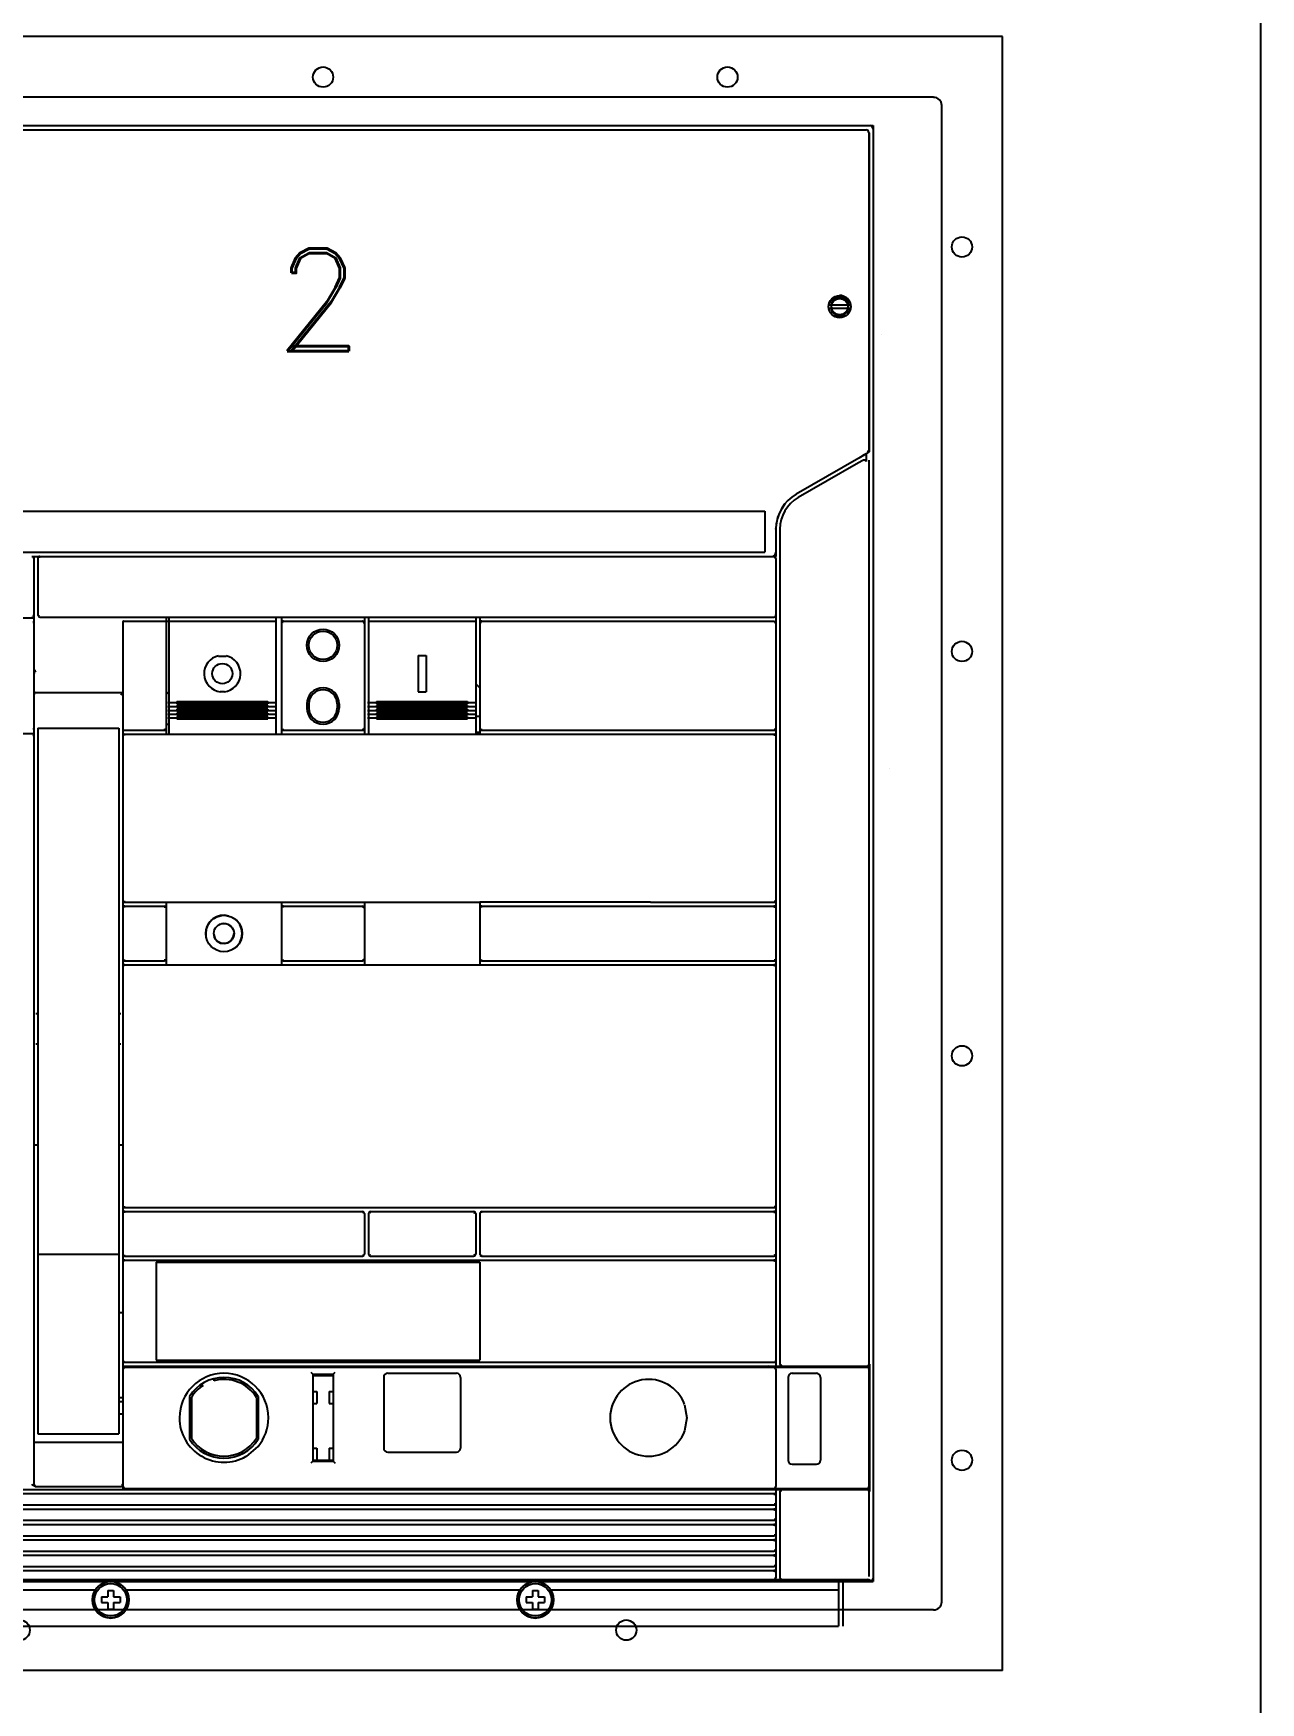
# Model space of a CAD drawing. Header units: inches. Extents: x 6 to 369, y -225 to 2.
# Drawn here: x 251.41 to 263.36, y -37.51 to -21.26 of the extents above; entities that cross this region are included whole.
import ezdxf
from ezdxf.enums import TextEntityAlignment as Align

# ---------------------------------------------------------------- set-up
doc = ezdxf.new("R2010")
doc.units = ezdxf.units.IN
doc.header["$MEASUREMENT"] = 0
doc.linetypes.add('DOT2', pattern=[0.125, 0, -0.125])
doc.linetypes.add('HIDDEN2', pattern=[0.1875, 0.125, -0.0625])
for name, color, linetype in [('Cabinet', 253, 'HIDDEN2'), ('CB_E3_W_HR_3P', 10, 'Continuous'), ('CB_E3_W_HR_3P_DOOR_CUTOUT_FLUSH&EXTENDED_NO-FLANGE', 255, 'Continuous'), ('CB_E3_W_HR_3P_DOOR_CUTOUT_FLUSH_FLANGED', 2, 'Continuous'), ('D', 3, 'Continuous')]:
    doc.layers.add(name, color=color, linetype=linetype)
doc.styles.add('ROMAND', font='ROMAND.shx')

# ---------------------------------------------------------------- blocks, each defined once
blk = doc.blocks.new('A$C065B1C50')
at = {"layer": 'CB_E3_W_HR_3P'}
for centre in [(3.465, 15.512), (7.402, 15.512), (11.339, 15.512), (0.768, 14.626), (1.181, 13.858), (13.622, 13.858), (1.181, 9.921), (13.622, 9.921), (1.181, 5.984), (13.622, 5.984), (1.181, 2.047), (13.622, 2.047), (0.768, 1.28), (4.449, 0.394), (10.354, 0.394)]:
    blk.add_circle(centre, 0.0984, dxfattribs=at)
at = {"layer": 'CB_E3_W_HR_3P_DOOR_CUTOUT_FLUSH&EXTENDED_NO-FLANGE'}
for p, q in [((13.346, 15.315), (1.457, 15.315)), ((1.378, 0.669), (1.378, 15.236)), ((13.425, 0.669), (13.425, 15.236)), ((13.346, 0.591), (1.457, 0.591))]:
    blk.add_line(p, q, dxfattribs=at)
for centre, start, end in [((1.457, 15.236), 89.9998, 180.0002), ((13.346, 15.236), 0, 90), ((1.457, 0.669), 179.9998, 270.0002), ((13.346, 0.669), 269.9998, 0.0002)]:
    blk.add_arc(centre, 0.0787, start, end, dxfattribs=at)
at = {"layer": 'CB_E3_W_HR_3P_DOOR_CUTOUT_FLUSH_FLANGED'}
for p, q in [((0, 0), (0, 15.906)), ((14.016, 15.906), (0, 15.906)), ((14.016, 0), (14.016, 15.906)), ((14.016, 0), (0, 0))]:
    blk.add_line(p, q, dxfattribs=at)

msp = doc.modelspace()

# ---------------------------------------------------------------- linework, layer by layer
at = {"layer": 'Cabinet', "color": 7, "linetype": 'DOT2'}
for p, q in [((248.87332, -22.16254), (259.58198, -22.16254)), ((248.87332, -22.16254), (259.58198, -22.16254)), ((259.58198, -22.16254), (259.58198, -36.33577)), ((259.58198, -22.16254), (259.58198, -22.16254))]:
    msp.add_line(p, q, dxfattribs=at)
at = {"layer": 'CB_E3_W_HR_3P', "color": 7}
for p, q in [((249.02654, -22.20191), (259.42876, -22.20191)), ((249.20796, -22.16254), (259.24733, -22.16254)), ((249.20797, -22.16254), (259.24734, -22.16254)), ((259.24733, -22.16254), (259.58198, -22.16254)), ((259.24734, -22.16254), (259.55049, -22.16254)), ((259.42876, -22.20191), (259.51404, -22.20191)), ((259.51313, -22.20327), (259.51477, -22.20327)), ((259.54159, -22.22947), (259.54261, -22.22947)), ((259.54261, -22.22947), (259.54261, -25.32462)), ((259.54564, -22.23412), (259.54564, -25.33878)), ((259.58198, -22.16254), (259.58198, -36.33577)), ((259.58198, -22.19403), (259.58198, -36.30428)), ((259.33373, -23.85545), (259.33427, -23.85545)), ((259.35496, -23.88498), (259.35614, -23.88498)), ((259.15313, -23.9086), (259.36123, -23.9086)), ((259.15313, -23.9401), (259.36123, -23.9401)), ((259.15825, -23.96372), (259.1594, -23.96372)), ((259.18018, -23.99325), (259.18062, -23.99325)), ((259.33306, -23.99325), (259.33325, -23.99325)), ((259.35459, -23.96372), (259.35519, -23.96372)), ((259.66072, -24.19289), (259.66076, -24.19289)), ((259.54484, -25.33925), (259.51479, -25.3566)), ((259.54261, -25.32462), (259.54159, -25.3252)), ((259.54601, -25.33857), (259.54484, -25.33925)), ((259.44254, -25.39831), (258.83395, -25.74968)), ((259.41691, -25.45857), (258.85363, -25.78377)), ((259.47597, -25.42447), (259.41691, -25.45857)), ((259.51479, -25.3566), (259.44254, -25.39831)), ((259.51479, -25.3566), (259.48321, -25.37483)), ((259.51479, -25.3566), (259.51479, -25.43326)), ((259.54261, -25.41927), (259.54261, -34.21468)), ((249.92647, -25.91451), (258.52883, -25.91451)), ((258.52883, -25.91451), (258.52883, -26.31608)), ((258.6371, -26.09063), (258.6371, -26.31608)), ((258.67647, -26.09063), (258.67647, -34.21963)), ((249.92647, -26.31608), (258.52883, -26.31608)), ((258.6371, -26.31608), (258.6371, -26.35546)), ((251.393, -26.35545), (251.47174, -26.35545)), ((251.41269, -26.35546), (251.47174, -26.35546)), ((251.41269, -26.35546), (251.41269, -26.37514)), ((251.41269, -26.37514), (251.41269, -26.92632)), ((251.45768, -26.3654), (251.45206, -26.37514)), ((251.45206, -26.37514), (251.45206, -26.91451)), ((251.47129, -26.36221), (251.45768, -26.3654)), ((251.47174, -26.35546), (258.61741, -26.35546)), ((253.16431, -26.35545), (253.18689, -26.35545)), ((255.26842, -26.35545), (255.291, -26.35545)), ((257.3494, -26.35545), (257.41707, -26.35545)), ((258.61741, -26.35546), (258.6371, -26.35546)), ((258.61741, -26.35546), (258.62749, -26.36122)), ((258.62749, -26.36122), (258.63104, -26.37514)), ((258.6371, -26.37514), (258.6371, -26.91451)), ((249.82214, -26.95388), (251.41269, -26.95388)), ((251.393, -26.94601), (251.41269, -26.94601)), ((251.41269, -26.92632), (251.41269, -26.98538)), ((251.41269, -26.95388), (251.41269, -27.00506)), ((251.45206, -26.91451), (251.45206, -26.92632)), ((251.45206, -26.92632), (251.45767, -26.93261)), ((251.45767, -26.93261), (251.4619, -26.93617)), ((251.47174, -26.94601), (258.61741, -26.94601)), ((252.70206, -26.94601), (252.70206, -26.99325)), ((252.72568, -26.94601), (252.72568, -26.98538)), ((253.76899, -26.94601), (253.76899, -26.98538)), ((253.82411, -26.94601), (253.82411, -27.00506)), ((254.63119, -26.94601), (254.63119, -27.00506)), ((254.67056, -26.94601), (254.67056, -26.98538)), ((255.71387, -26.94601), (255.71387, -26.98538)), ((255.75324, -26.94601), (255.75324, -27.00506)), ((258.61741, -26.946), (258.6179, -26.946)), ((258.6371, -26.92396), (258.63157, -26.93255)), ((258.6371, -26.91451), (258.6371, -26.92632)), ((258.6371, -26.92632), (258.6371, -27.00506)), ((251.41269, -26.98538), (251.41269, -27.00506)), ((251.41269, -27.00506), (251.41269, -28.02868)), ((252.27883, -26.99325), (252.27883, -28.02868)), ((252.28671, -26.98538), (252.28863, -26.98538)), ((252.28863, -26.98538), (252.68217, -26.98538)), ((252.68217, -26.98538), (252.69419, -26.98538)), ((252.70206, -26.98538), (252.72568, -26.98538)), ((252.70206, -26.99325), (252.70206, -28.02868)), ((252.72568, -26.98538), (252.72568, -27.04292)), ((252.72568, -26.98538), (253.76899, -26.98538)), ((252.72568, -27.04292), (252.72568, -27.96177)), ((253.76899, -26.98538), (253.76899, -27.04292)), ((253.76899, -27.04292), (253.76899, -27.96177)), ((253.82411, -27.00506), (253.82411, -28.02868)), ((253.83393, -26.99114), (253.82893, -27.00506)), ((253.84379, -26.98538), (253.83393, -26.99114)), ((253.84379, -26.98538), (254.61151, -26.98538)), ((254.61151, -26.98538), (254.62137, -26.99114)), ((254.62137, -26.99114), (254.62448, -27.00506)), ((254.63119, -27.00506), (254.63119, -28.02868)), ((254.67056, -26.98538), (254.67056, -27.04292)), ((254.67056, -26.98538), (255.71387, -26.98538)), ((254.67056, -27.04292), (254.67056, -27.96177)), ((255.71387, -26.98538), (255.71387, -27.04292)), ((255.71387, -27.04292), (255.71387, -27.96177)), ((255.75324, -27.00506), (255.75324, -28.02868)), ((255.76317, -26.99114), (255.75807, -27.00506)), ((255.77293, -26.98538), (255.76317, -26.99114)), ((255.77293, -26.98538), (258.61741, -26.98538)), ((258.61741, -26.98538), (258.61765, -26.98538)), ((258.61741, -26.98538), (258.62749, -26.99114)), ((258.62749, -26.99114), (258.63104, -27.00506)), ((258.6371, -27.00506), (258.6371, -28.02868)), ((251.41269, -27.20978), (251.41269, -27.47094)), ((253.21056, -27.32388), (253.21126, -27.3272)), ((253.21126, -27.3272), (253.28341, -27.3272)), ((253.28411, -27.32388), (253.28341, -27.3272)), ((255.15285, -27.32002), (255.15285, -27.67436)), ((255.15285, -27.32002), (255.23159, -27.32002)), ((255.23159, -27.32002), (255.23159, -27.67436)), ((251.43271, -27.47093), (251.41269, -27.47093)), ((255.71387, -27.59562), (255.75324, -27.63379)), ((251.43237, -27.68222), (252.27883, -27.68222)), ((252.72568, -27.67436), (252.70206, -27.69726)), ((252.71584, -27.77955), (253.77883, -27.77955)), ((252.80442, -27.76878), (252.80442, -27.7897)), ((252.80442, -27.76878), (253.69025, -27.76878)), ((253.22766, -27.67044), (253.22734, -27.67322)), ((253.22766, -27.67044), (253.26701, -27.67044)), ((253.26701, -27.67044), (253.26733, -27.67322)), ((253.69025, -27.76878), (253.69025, -27.7897)), ((254.66072, -27.77955), (255.72371, -27.77955)), ((254.7493, -27.76878), (254.7493, -27.7897)), ((254.7493, -27.76878), (255.63513, -27.76878)), ((255.15285, -27.67436), (255.23159, -27.67436)), ((255.63513, -27.76878), (255.63513, -27.7897)), ((252.71584, -27.81766), (253.77883, -27.81766)), ((252.71584, -27.85525), (253.77883, -27.85525)), ((252.71584, -27.89224), (253.77883, -27.89224)), ((252.71584, -27.92857), (253.77883, -27.92857)), ((252.80442, -27.7897), (253.69025, -27.7897)), ((252.80442, -27.8067), (252.80442, -27.82787)), ((252.80442, -27.8067), (253.69025, -27.8067)), ((252.80442, -27.82787), (253.69025, -27.82787)), ((252.80442, -27.84411), (252.80442, -27.86457)), ((252.80442, -27.84411), (253.69025, -27.84411)), ((252.80442, -27.86457), (253.69025, -27.86457)), ((252.80442, -27.88095), (252.80442, -27.90117)), ((252.80442, -27.88095), (253.69025, -27.88095)), ((252.80442, -27.90117), (253.69025, -27.90117)), ((252.80442, -27.91716), (252.80442, -27.9378)), ((252.80442, -27.91716), (253.69025, -27.91716)), ((252.80442, -27.9378), (253.69025, -27.9378)), ((253.69025, -27.8067), (253.69025, -27.82787)), ((253.69025, -27.84411), (253.69025, -27.86457)), ((253.69025, -27.88095), (253.69025, -27.90117)), ((253.69025, -27.91716), (253.69025, -27.9378)), ((254.07017, -27.79247), (254.07017, -27.83184)), ((254.08986, -27.79247), (254.08986, -27.83184)), ((254.36545, -27.79247), (254.36545, -27.83184)), ((254.38513, -27.79247), (254.38513, -27.83184)), ((254.66072, -27.81766), (255.72371, -27.81766)), ((254.66072, -27.85525), (255.72371, -27.85525)), ((254.66072, -27.89224), (255.72371, -27.89224)), ((254.66072, -27.92857), (255.72371, -27.92857)), ((254.7493, -27.7897), (255.63513, -27.7897)), ((254.7493, -27.8067), (254.7493, -27.82788)), ((254.7493, -27.8067), (255.63513, -27.8067)), ((254.7493, -27.82788), (255.63513, -27.82788)), ((254.7493, -27.84411), (254.7493, -27.86457)), ((254.7493, -27.84411), (255.63513, -27.84411)), ((254.7493, -27.86457), (255.63513, -27.86457)), ((254.7493, -27.88095), (254.7493, -27.90117)), ((254.7493, -27.88095), (255.63513, -27.88095)), ((254.7493, -27.90117), (255.63513, -27.90117)), ((254.7493, -27.91716), (254.7493, -27.9378)), ((254.7493, -27.91716), (255.63513, -27.91716)), ((254.7493, -27.9378), (255.63513, -27.9378)), ((255.63513, -27.8067), (255.63513, -27.82788)), ((255.63513, -27.84411), (255.63513, -27.86457)), ((255.63513, -27.88095), (255.63513, -27.90117)), ((255.63513, -27.91716), (255.63513, -27.9378)), ((255.71387, -27.91058), (255.75324, -27.91058)), ((249.82214, -28.07986), (251.41269, -28.07986)), ((251.41269, -28.02868), (251.41269, -28.07986)), ((251.41269, -28.07986), (251.41269, -28.10743)), ((251.41269, -28.10743), (251.41269, -35.39089)), ((251.45206, -28.02864), (251.45206, -28.06801)), ((251.45206, -28.02864), (252.23946, -28.02864)), ((251.45206, -28.06801), (251.45206, -33.14675)), ((252.23946, -28.02864), (252.23946, -28.06801)), ((252.23946, -28.06801), (252.23946, -33.14675)), ((252.27883, -28.02868), (252.27883, -28.03852)), ((252.27883, -28.03852), (252.27883, -28.10743)), ((252.28449, -28.09765), (252.27883, -28.10743)), ((252.27883, -28.10743), (252.27883, -29.70191)), ((252.29824, -28.09258), (252.28449, -28.09765)), ((252.28867, -28.04837), (252.68237, -28.04837)), ((252.2983, -28.08774), (252.29852, -28.08774)), ((252.29852, -28.08774), (258.61741, -28.08774)), ((252.69621, -28.03858), (252.68215, -28.04352)), ((252.70206, -28.02868), (252.69621, -28.03858)), ((252.70206, -27.98932), (252.72568, -27.98932)), ((252.70206, -28.02869), (252.70206, -28.08774)), ((252.72568, -27.96177), (252.72568, -28.01558)), ((252.72568, -28.01558), (252.72568, -28.08774)), ((253.76899, -27.96177), (253.76899, -28.01558)), ((253.76899, -28.01558), (253.76899, -28.08774)), ((253.82411, -28.02868), (253.82411, -28.08774)), ((253.82411, -28.02868), (253.82985, -28.03851)), ((253.82985, -28.03851), (253.84373, -28.04161)), ((253.84379, -28.04837), (254.61151, -28.04837)), ((254.62545, -28.03851), (254.61156, -28.04352)), ((254.63119, -28.02868), (254.62545, -28.03851)), ((254.63119, -28.02869), (254.63119, -28.08774)), ((254.67056, -27.96177), (254.67056, -28.01558)), ((254.67056, -28.01558), (254.67056, -28.08774)), ((255.71387, -27.96177), (255.71387, -28.01558)), ((255.71387, -28.01558), (255.71387, -28.08774)), ((255.71387, -28.06806), (255.75324, -28.06806)), ((255.75324, -28.02868), (255.75324, -28.08774)), ((255.75324, -28.02868), (255.75909, -28.03858)), ((255.75909, -28.03858), (255.77318, -28.04161)), ((255.77293, -28.04837), (258.61741, -28.04837)), ((258.61741, -28.04837), (258.6179, -28.04837)), ((258.61741, -28.08774), (258.6179, -28.08774)), ((258.61805, -28.09258), (258.63157, -28.09774)), ((258.63157, -28.03836), (258.61814, -28.04161)), ((258.6371, -28.02868), (258.63157, -28.03836)), ((258.63157, -28.09774), (258.6371, -28.10743)), ((258.6371, -28.02868), (258.6371, -28.10743)), ((258.6371, -28.10743), (258.6371, -29.70191)), ((259.73946, -28.42238), (259.73946, -28.42245)), ((252.27883, -29.70191), (252.28449, -29.71168)), ((252.27883, -29.70191), (252.27883, -29.78065)), ((252.28449, -29.71168), (252.2982, -29.71484)), ((252.29841, -29.7216), (252.29852, -29.7216)), ((252.29852, -29.7216), (252.70206, -29.72172)), ((252.70206, -29.72172), (252.70206, -29.78065)), ((252.70206, -29.7218), (253.73283, -29.7218)), ((253.16431, -29.7216), (254.63119, -29.72172)), ((253.82411, -29.72165), (253.82411, -29.78065)), ((254.63119, -29.72172), (254.63119, -29.78065)), ((254.63119, -29.7218), (255.75324, -29.7218)), ((257.41708, -29.7216), (255.75324, -29.72168)), ((255.75324, -29.72168), (255.75324, -29.78065)), ((257.41708, -29.7216), (258.61741, -29.7216)), ((258.61741, -29.7216), (258.6179, -29.7216)), ((258.63157, -29.71159), (258.61814, -29.71484)), ((258.6371, -29.70191), (258.63157, -29.71159)), ((258.6371, -29.70191), (258.6371, -29.78065)), ((252.28449, -29.77088), (252.27883, -29.78065)), ((252.27883, -29.78065), (252.27883, -30.27278)), ((252.29824, -29.76581), (252.28449, -29.77088)), ((252.2983, -29.76097), (252.29852, -29.76097)), ((252.29852, -29.76097), (252.68237, -29.76097)), ((252.31468, -29.76097), (252.33375, -29.76097)), ((252.68212, -29.76772), (252.69621, -29.77075)), ((252.69621, -29.77075), (252.70206, -29.78065)), ((252.70206, -29.78065), (252.70206, -30.27278)), ((253.82985, -29.77082), (253.82411, -29.78065)), ((253.82411, -29.78065), (253.82411, -30.27278)), ((253.84374, -29.76581), (253.82985, -29.77082)), ((253.84379, -29.76097), (254.61151, -29.76097)), ((254.61157, -29.76772), (254.62545, -29.77082)), ((254.62545, -29.77082), (254.63119, -29.78065)), ((254.63119, -29.78065), (254.63119, -30.27278)), ((255.75909, -29.77075), (255.75324, -29.78065)), ((255.75324, -29.78065), (255.75324, -30.27278)), ((255.77315, -29.76581), (255.75909, -29.77075)), ((255.77293, -29.76097), (258.61741, -29.76097)), ((258.61741, -29.76097), (258.6179, -29.76097)), ((258.61805, -29.76581), (258.63157, -29.77097)), ((258.63157, -29.77097), (258.6371, -29.78065)), ((258.6371, -29.78065), (258.6371, -30.27278)), ((253.38618, -29.90843), (253.38624, -29.90843)), ((252.27883, -30.27278), (252.28449, -30.28255)), ((252.27883, -30.27278), (252.27883, -30.35152)), ((252.28449, -30.34175), (252.27883, -30.35152)), ((252.27883, -30.35152), (252.27883, -32.67435)), ((252.28449, -30.28255), (252.2982, -30.28571)), ((252.29824, -30.33667), (252.28449, -30.34175)), ((252.2983, -30.33183), (252.29852, -30.33183)), ((252.29841, -30.29246), (252.29852, -30.29246)), ((252.29852, -30.29246), (252.68237, -30.29246)), ((252.29852, -30.33183), (252.70206, -30.33183)), ((252.69621, -30.28268), (252.68215, -30.28762)), ((252.70206, -30.27278), (252.69621, -30.28268)), ((252.70206, -30.27278), (252.70206, -30.33191)), ((252.70206, -30.33204), (253.82411, -30.33204)), ((253.82411, -30.27278), (253.82411, -30.33193)), ((253.82411, -30.27278), (253.82985, -30.2826)), ((253.82411, -30.33183), (254.63119, -30.33183)), ((253.82985, -30.2826), (253.84373, -30.28571)), ((253.84379, -30.29246), (254.61151, -30.29246)), ((254.62545, -30.2826), (254.61156, -30.28762)), ((254.63119, -30.27278), (254.62545, -30.2826)), ((254.63119, -30.27278), (254.63119, -30.33191)), ((254.63119, -30.33204), (255.75324, -30.33204)), ((255.75324, -30.27278), (255.75324, -30.33193)), ((255.75324, -30.27278), (255.75909, -30.28268)), ((255.75324, -30.33183), (258.61741, -30.33183)), ((255.75909, -30.28268), (255.77318, -30.28571)), ((255.77293, -30.29246), (258.61741, -30.29246)), ((257.04833, -30.33183), (257.41709, -30.33183)), ((258.61741, -30.29246), (258.6179, -30.29246)), ((258.61741, -30.33183), (258.6179, -30.33183)), ((258.61805, -30.33667), (258.63157, -30.34183)), ((258.63157, -30.28246), (258.61814, -30.28571)), ((258.6371, -30.27278), (258.63157, -30.28246)), ((258.63157, -30.34183), (258.6371, -30.35152)), ((258.6371, -30.27278), (258.6371, -30.35152)), ((258.6371, -30.35152), (258.6371, -32.67435)), ((251.43237, -30.80427), (251.45206, -30.80427)), ((252.23946, -30.80427), (252.25915, -30.80427)), ((251.43237, -31.09955), (251.45206, -31.09955)), ((252.23946, -31.09955), (252.25915, -31.09955)), ((251.41269, -32.0838), (251.43237, -32.0838)), ((251.43237, -32.0838), (251.45206, -32.0838)), ((252.23946, -32.0838), (252.25915, -32.0838)), ((252.25915, -32.0838), (252.27883, -32.0838)), ((252.27883, -32.67435), (252.28449, -32.68412)), ((252.27883, -32.67435), (252.27883, -32.75309)), ((252.28449, -32.74332), (252.27883, -32.75309)), ((252.27883, -32.75309), (252.27883, -33.14679)), ((252.28449, -32.68412), (252.2982, -32.68728)), ((252.29824, -32.73825), (252.28449, -32.74332)), ((252.2983, -32.73341), (252.29852, -32.73341)), ((252.29841, -32.69404), (252.29852, -32.69404)), ((252.29852, -32.69404), (258.61741, -32.69404)), ((252.29852, -32.73341), (254.61151, -32.73341)), ((254.61156, -32.73825), (254.62545, -32.74326)), ((254.62545, -32.74326), (254.63119, -32.75309)), ((254.63119, -32.75309), (254.63119, -33.14679)), ((254.67056, -32.75309), (254.67056, -33.14679)), ((254.6903, -32.74304), (254.68041, -32.74325)), ((254.68041, -32.74325), (254.68208, -32.74485)), ((254.6903, -32.74304), (254.68208, -32.74485)), ((254.69025, -32.73341), (255.69419, -32.73341)), ((255.69435, -32.74304), (255.70403, -32.74325)), ((255.69435, -32.74304), (255.7026, -32.74487)), ((255.7026, -32.74487), (255.7044, -32.75309)), ((255.70403, -32.74325), (255.7044, -32.75309)), ((255.71387, -32.75309), (255.71387, -33.14679)), ((255.75909, -32.74319), (255.75324, -32.75309)), ((255.75324, -32.75309), (255.75324, -33.14679)), ((255.77315, -32.73825), (255.75909, -32.74319)), ((255.77293, -32.73341), (258.61741, -32.73341)), ((258.61741, -32.69404), (258.6179, -32.69404)), ((258.61741, -32.73341), (258.6179, -32.73341)), ((258.61805, -32.73825), (258.63157, -32.74341)), ((258.63157, -32.68403), (258.61814, -32.68728)), ((258.6371, -32.67435), (258.63157, -32.68403)), ((258.63157, -32.74341), (258.6371, -32.75309)), ((258.6371, -32.67435), (258.6371, -32.75309)), ((258.6371, -32.75309), (258.6371, -33.14679)), ((251.45206, -33.14675), (251.45206, -34.2323)), ((251.45206, -33.14675), (252.23946, -33.14675)), ((252.23946, -33.14675), (252.23946, -34.2323)), ((252.27883, -33.14679), (252.28449, -33.15656)), ((252.27883, -33.14679), (252.27883, -33.22553)), ((254.63119, -33.14679), (254.62545, -33.15662)), ((255.7044, -33.14679), (255.7026, -33.15501)), ((255.7044, -33.14679), (255.70403, -33.15663)), ((255.75324, -33.14679), (255.75909, -33.15669)), ((258.6371, -33.14679), (258.63157, -33.15647)), ((258.6371, -33.14679), (258.6371, -33.22553)), ((252.28449, -33.21576), (252.27883, -33.22553)), ((252.27883, -33.22553), (252.27883, -34.18026)), ((252.28449, -33.15656), (252.2982, -33.15972)), ((252.29824, -33.21069), (252.28449, -33.21576)), ((252.2983, -33.20585), (252.29852, -33.20585)), ((252.29841, -33.16648), (252.29852, -33.16648)), ((252.29852, -33.16648), (254.61151, -33.16648)), ((252.29852, -33.20585), (252.60399, -33.20585)), ((252.60363, -33.22553), (255.75324, -33.22553)), ((252.60363, -33.22553), (252.60363, -34.18026)), ((252.60399, -33.20585), (255.75291, -33.20585)), ((254.62545, -33.15662), (254.61157, -33.15972)), ((254.68208, -33.15503), (254.68041, -33.15664)), ((254.68041, -33.15664), (254.6903, -33.15685)), ((254.68208, -33.15503), (254.6903, -33.15685)), ((254.69025, -33.16648), (255.69419, -33.16648)), ((255.7026, -33.15501), (255.69435, -33.15684)), ((255.70403, -33.15663), (255.69435, -33.15684)), ((255.75291, -33.20585), (258.61741, -33.20585)), ((255.75324, -33.22553), (255.75324, -34.18026)), ((255.75909, -33.15669), (255.77318, -33.15972)), ((255.77293, -33.16648), (258.61741, -33.16648)), ((258.61741, -33.16648), (258.6179, -33.16648)), ((258.61741, -33.20585), (258.6179, -33.20585)), ((258.61805, -33.21069), (258.63157, -33.21585)), ((258.63157, -33.15647), (258.61814, -33.15972)), ((258.63157, -33.21585), (258.6371, -33.22553)), ((258.6371, -33.22553), (258.6371, -34.18223)), ((252.23946, -33.71761), (252.27883, -33.71761)), ((251.45206, -34.2323), (251.45206, -34.89747)), ((252.23946, -34.2323), (252.23946, -34.89747)), ((252.27883, -34.18026), (252.28531, -34.19486)), ((252.27883, -34.18026), (252.27883, -34.23931)), ((252.27883, -34.23931), (252.29809, -34.23931)), ((252.27883, -34.23931), (252.27883, -34.25112)), ((252.27883, -34.25112), (252.27883, -34.26884)), ((252.27883, -34.26884), (252.27883, -35.39089)), ((252.28857, -34.25492), (252.28366, -34.26884)), ((252.29852, -34.24915), (252.28857, -34.25492)), ((252.29809, -34.23931), (258.61838, -34.23931)), ((252.2984, -34.19994), (252.60396, -34.19994)), ((252.29852, -34.24915), (258.61741, -34.24915)), ((252.60363, -34.18026), (255.75324, -34.18026)), ((252.60396, -34.19994), (255.75294, -34.19994)), ((252.73159, -34.23931), (252.73159, -34.24915)), ((253.16466, -34.23931), (253.16466, -34.24915)), ((255.75294, -34.19994), (258.61751, -34.19994)), ((256.19615, -34.23931), (256.19615, -34.24915)), ((256.64891, -34.23931), (256.64891, -34.24915)), ((258.61741, -34.24915), (259.42444, -34.24915)), ((258.61741, -34.24915), (258.62749, -34.25492)), ((258.61751, -34.19994), (258.61938, -34.19994)), ((258.61838, -34.23931), (258.6371, -34.23931)), ((258.62749, -34.25492), (258.63104, -34.26884)), ((258.6371, -34.18223), (258.6371, -34.23931)), ((258.6371, -34.23931), (258.69615, -34.23931)), ((258.6371, -34.26884), (258.6371, -35.41057)), ((258.68324, -34.21963), (258.68631, -34.23355)), ((258.68631, -34.23355), (258.69615, -34.23931)), ((258.69615, -34.23931), (259.42675, -34.23931)), ((259.42444, -34.24915), (259.52286, -34.24915)), ((259.4245, -34.23931), (259.4245, -34.24915)), ((259.42675, -34.23931), (259.52516, -34.23931)), ((259.42902, -34.23931), (259.42902, -34.24915)), ((259.52516, -34.23931), (259.52747, -34.23931)), ((259.54255, -34.26884), (259.54255, -35.41057)), ((259.54484, -34.21963), (259.54715, -34.21963)), ((259.54715, -34.21963), (259.54715, -35.45978)), ((253.03211, -34.42632), (253.06137, -34.42632)), ((253.16466, -34.36545), (253.16466, -34.38045)), ((254.12923, -34.31805), (254.32608, -34.31805)), ((254.12923, -34.31805), (254.12923, -35.16451)), ((254.12923, -34.32789), (254.32608, -34.32789)), ((254.32608, -34.31805), (254.32608, -35.16451)), ((254.8182, -34.34758), (254.8182, -35.03656)), ((254.85757, -34.30821), (255.52686, -34.30821)), ((255.56623, -34.34758), (255.56623, -35.03656)), ((258.75521, -34.34758), (258.75521, -35.15467)), ((258.79458, -34.30821), (259.0308, -34.30821)), ((259.07017, -34.34758), (259.07017, -35.15467)), ((252.23946, -34.54438), (252.27883, -34.54438)), ((252.23946, -34.58375), (252.27883, -34.58375)), ((252.92844, -34.5339), (252.92844, -34.94868)), ((252.94615, -34.54268), (252.94615, -34.93989)), ((253.58001, -34.54268), (253.58001, -34.93989)), ((253.59773, -34.53389), (253.59773, -34.94869)), ((254.12923, -34.48537), (254.1686, -34.48537)), ((254.12923, -34.60348), (254.1686, -34.60348)), ((254.1686, -34.48537), (254.1686, -34.60348)), ((254.28671, -34.48537), (254.32608, -34.48537)), ((254.28671, -34.48537), (254.28671, -34.60348)), ((254.28671, -34.60348), (254.32608, -34.60348)), ((252.23946, -34.70187), (252.27883, -34.70187)), ((257.77096, -34.74146), (257.74774, -34.86892)), ((257.74791, -34.6135), (257.77096, -34.74146)), ((251.45206, -34.89747), (252.23946, -34.89747)), ((251.41269, -34.9775), (251.43237, -34.9775)), ((251.43237, -34.9775), (252.25915, -34.9775)), ((252.25915, -34.9775), (252.27883, -34.9775)), ((253.59436, -35.02023), (253.47962, -35.11636)), ((254.12923, -35.03656), (254.1686, -35.03656)), ((254.1686, -35.03656), (254.1686, -35.15467)), ((254.28671, -35.03656), (254.32608, -35.03656)), ((254.28671, -35.03656), (254.28671, -35.15467)), ((254.85757, -35.07593), (255.52686, -35.07593)), ((254.12923, -35.16451), (254.10952, -35.18419)), ((254.12923, -35.15467), (254.32608, -35.15467)), ((254.12923, -35.16451), (254.32608, -35.16451)), ((254.32608, -35.16451), (254.34579, -35.18419)), ((258.79458, -35.19404), (259.0308, -35.19404)), ((251.41269, -35.39089), (251.41846, -35.39496)), ((251.41846, -35.39496), (251.42253, -35.40073)), ((251.42647, -35.41057), (252.25915, -35.41057)), ((252.27883, -35.38618), (252.26899, -35.40073)), ((252.27883, -35.39089), (252.27883, -35.42041)), ((252.27883, -35.42041), (252.27883, -35.4401)), ((252.28529, -35.41057), (252.28857, -35.42449)), ((258.63227, -35.41057), (258.62749, -35.42449)), ((249.83789, -35.4401), (252.27883, -35.4401)), ((249.83789, -35.47947), (258.61741, -35.47947)), ((252.27883, -35.4401), (258.61838, -35.4401)), ((252.28857, -35.42449), (252.29852, -35.43026)), ((252.29852, -35.43026), (258.61741, -35.43026)), ((252.73159, -35.43026), (252.73159, -35.4401)), ((253.16466, -35.43026), (253.16466, -35.4401)), ((256.19615, -35.43026), (256.19615, -35.4401)), ((256.64891, -35.43026), (256.64891, -35.4401)), ((258.62749, -35.42449), (258.61741, -35.43026)), ((258.61741, -35.43026), (259.42444, -35.43026)), ((258.61741, -35.47947), (258.6179, -35.47947)), ((258.61805, -35.48431), (258.63157, -35.48947)), ((258.63157, -35.5797), (258.61814, -35.58295)), ((258.61838, -35.4401), (258.6371, -35.4401)), ((258.63157, -35.48947), (258.6371, -35.49915)), ((258.6371, -35.57002), (258.63157, -35.5797)), ((258.6371, -35.4401), (258.69615, -35.4401)), ((258.6371, -35.4401), (258.6371, -35.49915)), ((258.6371, -35.49915), (258.6371, -35.57002)), ((258.6371, -35.57002), (258.6371, -35.64876)), ((258.67647, -35.45978), (258.67647, -36.28689)), ((258.68631, -35.44587), (258.6813, -35.45978)), ((258.69615, -35.4401), (258.68631, -35.44587)), ((258.69615, -35.4401), (259.42675, -35.4401)), ((259.42444, -35.43026), (259.52286, -35.43026)), ((259.4245, -35.43026), (259.4245, -35.4401)), ((259.42675, -35.4401), (259.52516, -35.4401)), ((259.42902, -35.43026), (259.42902, -35.4401)), ((259.52516, -35.4401), (259.52747, -35.4401)), ((259.54261, -35.45978), (259.54261, -36.2875)), ((259.54484, -35.45978), (259.54715, -35.45978)), ((249.83789, -35.58971), (258.61741, -35.58971)), ((249.83789, -35.62908), (258.61741, -35.62908)), ((249.83789, -35.73931), (258.61741, -35.73931)), ((258.61741, -35.58971), (258.61765, -35.58971)), ((258.61741, -35.62908), (258.6179, -35.62908)), ((258.61741, -35.73931), (258.61765, -35.73931)), ((258.61805, -35.63392), (258.63157, -35.63908)), ((258.63157, -35.72931), (258.61814, -35.73256)), ((258.63157, -35.63908), (258.6371, -35.64876)), ((258.6371, -35.71963), (258.63157, -35.72931)), ((258.6371, -35.64876), (258.6371, -35.71963)), ((258.6371, -35.71963), (258.6371, -35.79837)), ((249.83789, -35.77868), (258.61741, -35.77868)), ((249.83789, -35.88892), (258.61741, -35.88892)), ((258.61741, -35.77868), (258.6179, -35.77868)), ((258.61741, -35.88892), (258.61765, -35.88892)), ((258.61805, -35.78352), (258.63157, -35.78869)), ((258.63157, -35.87892), (258.61814, -35.88216)), ((258.63157, -35.78869), (258.6371, -35.79837)), ((258.6371, -35.86923), (258.63157, -35.87892)), ((258.6371, -35.79837), (258.6371, -35.86923)), ((258.6371, -35.86923), (258.6371, -35.94797)), ((249.83789, -35.92829), (258.61741, -35.92829)), ((249.83789, -36.03852), (258.61741, -36.03852)), ((258.61741, -35.92829), (258.6179, -35.92829)), ((258.61741, -36.03852), (258.61765, -36.03852)), ((258.61805, -35.93313), (258.63157, -35.93829)), ((258.63157, -36.02852), (258.61814, -36.03177)), ((258.63157, -35.93829), (258.6371, -35.94797)), ((258.6371, -36.01884), (258.63157, -36.02852)), ((258.6371, -35.94797), (258.6371, -36.01884)), ((258.6371, -36.01884), (258.6371, -36.09758)), ((249.83789, -36.07789), (258.61741, -36.07789)), ((249.83789, -36.18813), (258.61741, -36.18813)), ((249.83789, -36.2275), (258.61741, -36.2275)), ((258.61741, -36.07789), (258.6179, -36.07789)), ((258.61741, -36.18813), (258.61765, -36.18813)), ((258.61741, -36.2275), (258.6179, -36.2275)), ((258.61805, -36.08274), (258.63157, -36.0879)), ((258.61805, -36.23234), (258.63157, -36.2375)), ((258.63157, -36.17813), (258.61814, -36.18138)), ((258.63157, -36.0879), (258.6371, -36.09758)), ((258.6371, -36.16845), (258.63157, -36.17813)), ((258.6371, -36.09758), (258.6371, -36.16845)), ((258.6371, -36.16845), (258.6371, -36.24719)), ((248.98159, -36.31608), (259.47371, -36.31608)), ((249.20796, -36.33577), (259.24733, -36.33577)), ((249.20797, -36.33577), (259.24734, -36.33577)), ((258.62747, -36.31205), (258.61741, -36.31786)), ((258.61741, -36.31786), (258.61741, -36.31863)), ((258.63104, -36.29817), (258.62747, -36.31205)), ((258.63157, -36.2375), (258.6371, -36.24719)), ((258.6371, -36.24719), (258.6371, -36.29817)), ((258.6371, -36.29817), (258.6371, -36.29886)), ((258.67647, -36.28689), (258.67647, -36.2987)), ((258.67647, -36.29636), (258.68223, -36.30501)), ((258.67647, -36.2987), (258.67647, -36.29886)), ((258.68223, -36.30501), (258.68631, -36.30855)), ((258.69615, -36.31839), (258.69615, -36.31863)), ((258.73074, -36.31812), (259.35757, -36.31812)), ((259.24733, -36.33577), (259.58198, -36.33577)), ((259.24733, -36.33577), (259.24733, -36.76884)), ((259.24734, -36.33577), (259.24734, -36.41451)), ((259.24734, -36.33577), (259.55048, -36.33577)), ((259.2867, -36.33577), (259.2867, -36.76884)), ((259.47371, -36.31608), (259.54261, -36.31608)), ((259.54261, -36.31608), (259.58198, -36.33577)), ((249.20797, -36.41451), (252.01341, -36.41451)), ((252.07017, -36.48538), (252.07017, -36.5405)), ((252.07017, -36.48538), (252.13316, -36.48538)), ((252.07017, -36.48538), (252.07017, -36.5405)), ((252.07017, -36.48538), (252.13316, -36.48538)), ((252.07017, -36.5405), (252.13316, -36.5405)), ((252.07017, -36.5405), (252.13316, -36.5405)), ((252.13316, -36.42239), (252.18828, -36.42239)), ((252.13316, -36.42239), (252.13316, -36.48538)), ((252.13316, -36.42239), (252.18828, -36.42239)), ((252.13316, -36.42239), (252.13316, -36.48538)), ((252.13316, -36.5405), (252.13316, -36.60349)), ((252.13316, -36.5405), (252.13316, -36.60349)), ((252.18828, -36.42239), (252.18828, -36.48538)), ((252.18828, -36.42239), (252.18828, -36.48538)), ((252.18828, -36.48538), (252.25127, -36.48538)), ((252.18828, -36.48538), (252.25127, -36.48538)), ((252.18828, -36.5405), (252.25127, -36.5405)), ((252.18828, -36.5405), (252.18828, -36.60349)), ((252.18828, -36.5405), (252.25127, -36.5405)), ((252.18828, -36.5405), (252.18828, -36.60349)), ((252.25127, -36.48538), (252.25127, -36.5405)), ((252.25127, -36.48538), (252.25127, -36.5405)), ((252.30803, -36.41451), (256.14727, -36.41451)), ((256.20403, -36.48538), (256.26702, -36.48538)), ((256.20403, -36.48538), (256.20403, -36.5405)), ((256.20403, -36.48538), (256.26702, -36.48538)), ((256.20403, -36.48538), (256.20403, -36.5405)), ((256.20403, -36.5405), (256.26702, -36.5405)), ((256.20403, -36.5405), (256.26702, -36.5405)), ((256.26702, -36.42239), (256.32214, -36.42239)), ((256.26702, -36.42239), (256.26702, -36.48538)), ((256.26702, -36.42239), (256.32214, -36.42239)), ((256.26702, -36.42239), (256.26702, -36.48538)), ((256.26702, -36.5405), (256.26702, -36.60349)), ((256.26702, -36.5405), (256.26702, -36.60349)), ((256.32214, -36.42239), (256.32214, -36.48538)), ((256.32214, -36.42239), (256.32214, -36.48538)), ((256.32214, -36.48538), (256.38513, -36.48538)), ((256.32214, -36.48538), (256.38513, -36.48538)), ((256.32214, -36.5405), (256.32214, -36.60349)), ((256.32214, -36.5405), (256.38513, -36.5405)), ((256.32214, -36.5405), (256.32214, -36.60349)), ((256.32214, -36.5405), (256.38513, -36.5405)), ((256.38513, -36.48538), (256.38513, -36.5405)), ((256.38513, -36.48538), (256.38513, -36.5405)), ((256.44189, -36.41451), (259.24734, -36.41451)), ((259.24734, -36.41451), (259.24734, -36.76884)), ((252.13316, -36.60349), (252.18828, -36.60349)), ((252.13316, -36.60349), (252.18828, -36.60349)), ((256.26702, -36.60349), (256.32214, -36.60349)), ((256.26702, -36.60349), (256.32214, -36.60349)), ((259.24733, -36.6901), (259.24733, -36.76884)), ((249.20796, -36.76884), (259.24733, -36.76884)), ((249.20797, -36.76884), (259.24734, -36.76884)), ((251.80661, -36.76884), (256.64869, -36.76884)), ((257.23968, -36.76884), (259.24733, -36.76884))]:
    msp.add_line(p, q, dxfattribs=at)
for points in [[(259.54159, -22.22947), (259.53352, -22.20998), (259.51404, -22.20191)], [(259.58198, -22.19403), (259.57276, -22.17176), (259.55049, -22.16254)], [(259.52782, -25.34907), (259.54159, -25.3252)], [(259.51479, -25.43326), (259.5077, -25.42071), (259.48918, -25.41899), (259.47597, -25.42447)], [(258.6371, -26.09062), (258.65659, -25.9726), (258.69653, -25.88873), (258.72818, -25.84108)], [(251.43237, -27.47094), (251.41937, -27.48034), (251.41269, -27.50586)], [(252.25915, -27.70191), (252.27883, -27.68222)], [(253.31184, -29.85654), (253.27152, -29.8499), (253.23075, -29.85268), (253.1917, -29.86472), (253.15645, -29.88539), (253.12687, -29.91358), (253.10454, -29.9478), (253.09064, -29.98623), (253.08592, -30.02682)], [(253.44025, -30.02679), (253.43422, -29.98105), (253.41659, -29.93841), (253.38854, -29.90177), (253.35198, -29.87362)], [(253.08592, -30.02688), (253.08652, -30.04151)], [(253.16501, -30.0352), (253.17519, -30.07117), (253.19805, -30.10074), (253.23029, -30.11966), (253.26725, -30.1252), (253.30362, -30.11655), (253.33414, -30.09497), (253.35441, -30.06356), (253.36151, -30.02686)], [(253.342, -29.96805), (253.30694, -29.93875), (253.26243, -29.92844), (253.21806, -29.93934), (253.18339, -29.9691)], [(253.35165, -30.1803), (253.38835, -30.15215), (253.4165, -30.11546), (253.43421, -30.07274), (253.44025, -30.02688)], [(259.52516, -34.23931), (259.53907, -34.23355), (259.54484, -34.21963)], [(259.52747, -34.23931), (259.54139, -34.23355), (259.54715, -34.21963)], [(251.42647, -35.41057), (251.39969, -35.39797), (251.39238, -35.39089)], [(259.54484, -35.45978), (259.53907, -35.44587), (259.52516, -35.4401)], [(259.54715, -35.45978), (259.54139, -35.44587), (259.52747, -35.4401)], [(250.2697, -36.31752), (258.1856, -36.31752)], [(258.63348, -36.30955), (258.6371, -36.29817)], [(258.67647, -36.2987), (258.67737, -36.30457)], [(258.68224, -36.31262), (258.69615, -36.31839)], [(259.42675, -36.31812), (259.51757, -36.31803), (259.53169, -36.31322)], [(259.55048, -36.33577), (259.57276, -36.32654), (259.58198, -36.30428)]]:
    msp.add_lwpolyline(points, dxfattribs=at)
for centre, radius in [((259.25718, -23.92435), 0.10827), ((259.25717, -23.92435), 0.10827), ((259.25718, -23.92435), 0.07874), ((254.22765, -27.22159), 0.15748), ((254.22764, -27.2215), 0.13791), ((253.24734, -27.49719), 0.09843), ((253.26308, -30.02688), 0.17716), ((253.26308, -30.0269), 0.09842), ((252.16072, -36.51294), 0.17716), ((252.16072, -36.51294), 0.15748), ((252.16072, -36.51294), 0.15748), ((256.29458, -36.51294), 0.17716), ((256.29458, -36.51294), 0.15748), ((256.29458, -36.51294), 0.15748)]:
    msp.add_circle(centre, radius, dxfattribs=at)
for centre, radius, start, end in [((259.25718, -23.92435), 0.08858, 10.240932, 169.759068), ((259.25718, -23.92435), 0.10827, 308.156592, 90), ((259.25718, -23.92435), 0.08858, 190.239121, 349.760879), ((259.0308, -26.09063), 0.3937, 120.000055, 180.000007), ((259.0308, -26.09063), 0.3937, 120, 179.998371), ((259.0308, -26.09063), 0.35433, 120.000089, 179.999911), ((258.59772, -26.31608), 0.03937, 270.006364, 359.993514), ((251.393, -26.37514), 0.01969, 0, 40.296039), ((251.47175, -26.37514), 0.01969, 160.020005, 179.999624), ((251.47175, -26.37514), 0.01969, 90.001535, 136.009886), ((258.61741, -26.37514), 0.01969, 0, 35.137428), ((251.39301, -26.92632), 0.01969, 327.387129, 0.000561), ((251.47174, -26.92632), 0.01968, 180.002339, 262.297398), ((258.61741, -26.92632), 0.01969, 270, 315), ((258.61741, -26.92632), 0.01969, 271.403273, 321.953967), ((258.61741, -26.92632), 0.01969, 343.233, 359.992047), ((251.39301, -27.00506), 0.01968, 359.995645, 47.540909), ((252.28671, -26.99325), 0.00787, 89.999439, 180.000561), ((252.69421, -26.99323), 0.00785, 359.82504, 90.173975), ((253.84379, -27.00506), 0.01968, 138.744341, 180.004332), ((253.84379, -27.00506), 0.01968, 89.996791, 110.367321), ((254.61151, -27.00506), 0.01968, 69.632679, 90.003209), ((254.61151, -27.00506), 0.01968, 359.995668, 45.586705), ((255.77293, -27.00506), 0.01969, 137.993051, 179.998499), ((255.77293, -27.00506), 0.01969, 90.000438, 110.598539), ((258.61741, -27.00506), 0.01969, 88.361245, 89.297316), ((258.61741, -27.00506), 0.01969, 0.007951, 35.673503), ((253.24734, -27.49719), 0.17717, 101.980757, 263.521002), ((253.24734, -27.49719), 0.17717, 276.478998, 78.019243), ((251.43237, -27.70191), 0.01969, 90, 180), ((254.22765, -27.79247), 0.15748, 0, 180), ((254.22765, -27.79247), 0.1378, 0, 180), ((254.22765, -27.83184), 0.15748, 180, 0), ((254.22765, -27.83184), 0.1378, 180, 0), ((251.393, -28.10743), 0.01969, 0.000777, 46.104957), ((251.393, -28.02868), 0.01969, 319.561533, 359.998981), ((252.28867, -28.03852), 0.00984, 180, 270), ((252.29852, -28.10743), 0.01969, 90.618167, 122.527694), ((252.29852, -28.10743), 0.01969, 89.999439, 121.671173), ((252.68237, -28.02868), 0.01968, 269.999551, 310.845587), ((253.84379, -28.02868), 0.01968, 225.591176, 270.000458), ((254.61151, -28.02868), 0.01968, 269.999542, 310.804721), ((255.77293, -28.02868), 0.01968, 225.70895, 270.000449), ((258.61741, -28.02868), 0.01969, 270, 308.2502), ((258.61741, -28.10743), 0.01969, 58.720047, 90.000561), ((258.61741, -28.02868), 0.01969, 271.403445, 309.583259), ((258.61741, -28.10743), 0.01969, 56.728143, 88.596745), ((252.29852, -29.70191), 0.01969, 231.436694, 269.689792), ((252.29852, -29.70191), 0.01969, 231.722152, 270), ((258.61741, -29.70191), 0.01969, 270, 308.2502), ((258.61741, -29.70191), 0.01969, 271.403255, 309.577794), ((252.29852, -29.78065), 0.01969, 90.618568, 122.528152), ((252.29852, -29.78065), 0.01969, 89.999439, 121.671172), ((252.68237, -29.78065), 0.01969, 44.520521, 89.999569), ((253.84379, -29.78065), 0.01968, 89.996791, 132.536872), ((254.61151, -29.78065), 0.01968, 44.361685, 90.003209), ((255.77292, -29.78065), 0.01968, 89.996796, 132.535609), ((258.61741, -29.78065), 0.01969, 58.720046, 90.000561), ((258.61741, -29.78065), 0.01969, 56.728155, 88.596756), ((252.29852, -30.27277), 0.01969, 231.43626, 269.689391), ((252.29852, -30.27278), 0.01969, 231.722152, 270), ((252.29852, -30.35152), 0.01969, 90.618167, 122.527694), ((252.29852, -30.35152), 0.01969, 89.999439, 121.671172), ((252.68238, -30.27278), 0.01968, 269.996796, 312.535609), ((253.84379, -30.27278), 0.01968, 224.361685, 270.003209), ((254.61151, -30.27278), 0.01968, 269.996791, 312.536872), ((255.77293, -30.27278), 0.01969, 224.52052, 269.999569), ((258.61741, -30.27278), 0.01969, 270, 308.2502), ((258.61741, -30.35152), 0.01969, 58.720047, 90.000561), ((258.61741, -30.27277), 0.01969, 271.403244, 309.577784), ((258.61741, -30.35152), 0.01969, 56.728154, 88.596755), ((252.29852, -32.67435), 0.01969, 231.436693, 269.689791), ((252.29852, -32.67435), 0.01969, 231.722152, 270), ((252.29852, -32.75309), 0.01969, 90.618167, 122.527694), ((252.29852, -32.75309), 0.01969, 89.999439, 121.671172), ((254.61151, -32.75309), 0.01969, 47.470075, 89.999283), ((254.69025, -32.75309), 0.01969, 90, 179.998178), ((255.69419, -32.75309), 0.01969, 359.999439, 89.997323), ((255.77293, -32.75309), 0.01969, 90.000719, 132.534925), ((258.61741, -32.67435), 0.01969, 270, 308.2502), ((258.61741, -32.75309), 0.01969, 58.720046, 90.000561), ((258.61741, -32.67435), 0.01969, 271.403255, 309.577794), ((258.61741, -32.75309), 0.01969, 56.728154, 88.596756), ((254.69025, -33.14679), 0.01969, 180.001218, 270), ((255.69419, -33.14679), 0.01969, 270.000719, 0), ((252.29852, -33.14679), 0.01969, 231.43626, 269.689391), ((252.29852, -33.14679), 0.01969, 231.722152, 270), ((252.29852, -33.22554), 0.01969, 90.618167, 122.527694), ((252.29852, -33.22553), 0.01969, 89.999439, 121.671172), ((254.61151, -33.14679), 0.01969, 270.000717, 315.632668), ((255.77293, -33.14679), 0.01969, 224.519524, 269.999277), ((258.61741, -33.14679), 0.01969, 270, 308.2502), ((258.61741, -33.22553), 0.01969, 58.720046, 90.000561), ((258.61741, -33.14679), 0.01969, 271.403244, 309.577784), ((258.61741, -33.22554), 0.01969, 56.728143, 88.596745), ((252.29852, -34.26884), 0.01969, 148.619606, 180.000561), ((252.29852, -34.18026), 0.01969, 227.870292, 269.660669), ((258.57017, -34.25112), 0.01181, 89.999439, 168.690586), ((258.61938, -34.18223), 0.01772, 269.999439, 0.000561), ((258.61741, -34.26884), 0.01969, 0, 35.137397), ((258.69615, -34.21963), 0.01969, 180, 224.280814), ((258.69615, -34.21963), 0.01969, 253.087078, 269.999999), ((259.52286, -34.26884), 0.01969, 0, 90.002693), ((253.26308, -34.7413), 0.43307, 0, 180), ((253.26308, -34.7413), 0.3937, 31.791316, 148.210177), ((253.26308, -34.74128), 0.37402, 122.636898, 147.926588), ((253.26308, -34.74128), 0.37402, 32.073412, 105.257523), ((257.3038, -31.11861), 4.50714, 224.869448, 225.223575), ((251.09973, -31.06676), 4.58041, 314.7794, 315.127862), ((254.85758, -34.34758), 0.03937, 90.005135, 179.994865), ((255.52686, -34.34758), 0.03937, 0.005134, 89.994864), ((257.39694, -34.74128), 0.37402, 20.00525, 179.911714), ((258.79458, -34.34758), 0.03937, 90.005133, 179.994867), ((259.0308, -34.34758), 0.03937, 0.005221, 89.994779), ((253.26308, -34.7413), 0.43307, 180, 300.000008), ((253.26308, -34.7413), 0.43307, 320.000034, 0), ((257.39694, -34.74129), 0.37402, 159.998922, 179.999075), ((257.39694, -34.74128), 0.37402, 179.999614, 199.999561), ((257.39694, -34.74129), 0.37402, 180.130798, 340.006163), ((253.26308, -34.7413), 0.3937, 211.785345, 328.213162), ((253.26308, -34.74128), 0.37402, 212.073412, 327.926588), ((254.85758, -35.03655), 0.03937, 180.005135, 269.994864), ((255.52686, -35.03655), 0.03937, 270.005137, 359.994867), ((258.79458, -35.15466), 0.03937, 180.005226, 269.994774), ((259.0308, -35.15466), 0.03937, 270.00513, 359.99487), ((251.43237, -35.39089), 0.01969, 180, 270), ((252.25915, -35.39089), 0.01968, 269.993562, 0.007109), ((252.29852, -35.41057), 0.01969, 180, 216.932202), ((258.61741, -35.41057), 0.01969, 329.214513, 0.000561), ((259.52286, -35.41057), 0.01969, 269.999443, 0.000561), ((258.57017, -35.42829), 0.01181, 191.309414, 270.000561), ((258.61741, -35.49915), 0.01969, 58.720047, 90.000561), ((258.61741, -35.57002), 0.01969, 270, 308.2502), ((258.61741, -35.57002), 0.01969, 270.702683, 308.917843), ((258.61741, -35.49916), 0.01969, 56.728144, 88.596746), ((258.69615, -35.45978), 0.01969, 140.681267, 180), ((258.69615, -35.45978), 0.01969, 90, 106.912925), ((258.61741, -35.64876), 0.01969, 58.720047, 90.000561), ((258.61741, -35.71963), 0.01969, 270, 308.2502), ((258.61741, -35.71962), 0.01969, 270.702683, 308.917843), ((258.61741, -35.64876), 0.01969, 56.728144, 88.596746), ((258.61741, -35.79837), 0.01969, 58.720047, 90.000561), ((258.61741, -35.86923), 0.01969, 270, 308.2502), ((258.61741, -35.86923), 0.01969, 270.702683, 308.917843), ((258.61741, -35.79837), 0.01969, 56.728144, 88.596746), ((258.61741, -35.94797), 0.01969, 58.720047, 90.000561), ((258.61741, -36.01884), 0.01969, 270, 308.250199), ((258.61741, -36.01884), 0.01969, 270.702683, 308.917843), ((258.61741, -35.94798), 0.01969, 56.728144, 88.596746), ((258.61741, -36.09758), 0.01969, 58.720047, 90.000561), ((258.61741, -36.16845), 0.01969, 270, 308.2502), ((258.61741, -36.24719), 0.01969, 58.720047, 90.000561), ((258.61741, -36.16844), 0.01969, 270.702683, 308.917844), ((258.61741, -36.09758), 0.01969, 56.728144, 88.596746), ((258.61741, -36.24719), 0.01969, 56.728144, 88.596746), ((252.16072, -36.51294), 0.17717, 90.106718, 146.249376), ((252.16072, -36.51294), 0.17717, 90.046803, 102.998717), ((252.16072, -36.51294), 0.17717, 33.750624, 90.106718), ((256.29458, -36.51294), 0.17717, 90.213537, 146.249376), ((256.29458, -36.51294), 0.17717, 90.096171, 108.013789), ((256.29458, -36.51294), 0.17717, 33.750624, 90.213537), ((258.61721, -36.29874), 0.01989, 270.593583, 276.356354), ((258.61721, -36.29874), 0.01989, 323.260859, 359.656885), ((258.69636, -36.29874), 0.01989, 180.343115, 199.215174), ((258.69636, -36.29874), 0.01989, 216.712313, 269.406421), ((252.16072, -36.51294), 0.17717, 146.249376, 180), ((252.16072, -36.51294), 0.17717, 180, 0), ((252.16072, -36.51294), 0.17717, 0, 33.750624), ((256.29458, -36.51294), 0.17717, 146.249376, 180), ((256.29458, -36.51294), 0.17717, 180, 0), ((256.29458, -36.51294), 0.17717, 0, 33.750624)]:
    msp.add_arc(centre, radius, start, end, dxfattribs=at)
at = {"layer": 'D', "color": 7}
msp.add_line((263.35549, -12.62335), (263.35549, -101.37568), dxfattribs=at)

# ---------------------------------------------------------------- block references
at = {"layer": 'Cabinet', "color": 7, "linetype": 'DOT2'}
msp.add_blockref('A$C065B1C50', (246.82608, -37.20191), dxfattribs=at)

# ---------------------------------------------------------------- texts
at = {"color": 7, "style": 'ROMAND'}
msp.add_text('2', height=1, dxfattribs=at).set_placement((254.17814, -24.35803), align=Align.CENTER)

doc.saveas('drawing.dxf')
